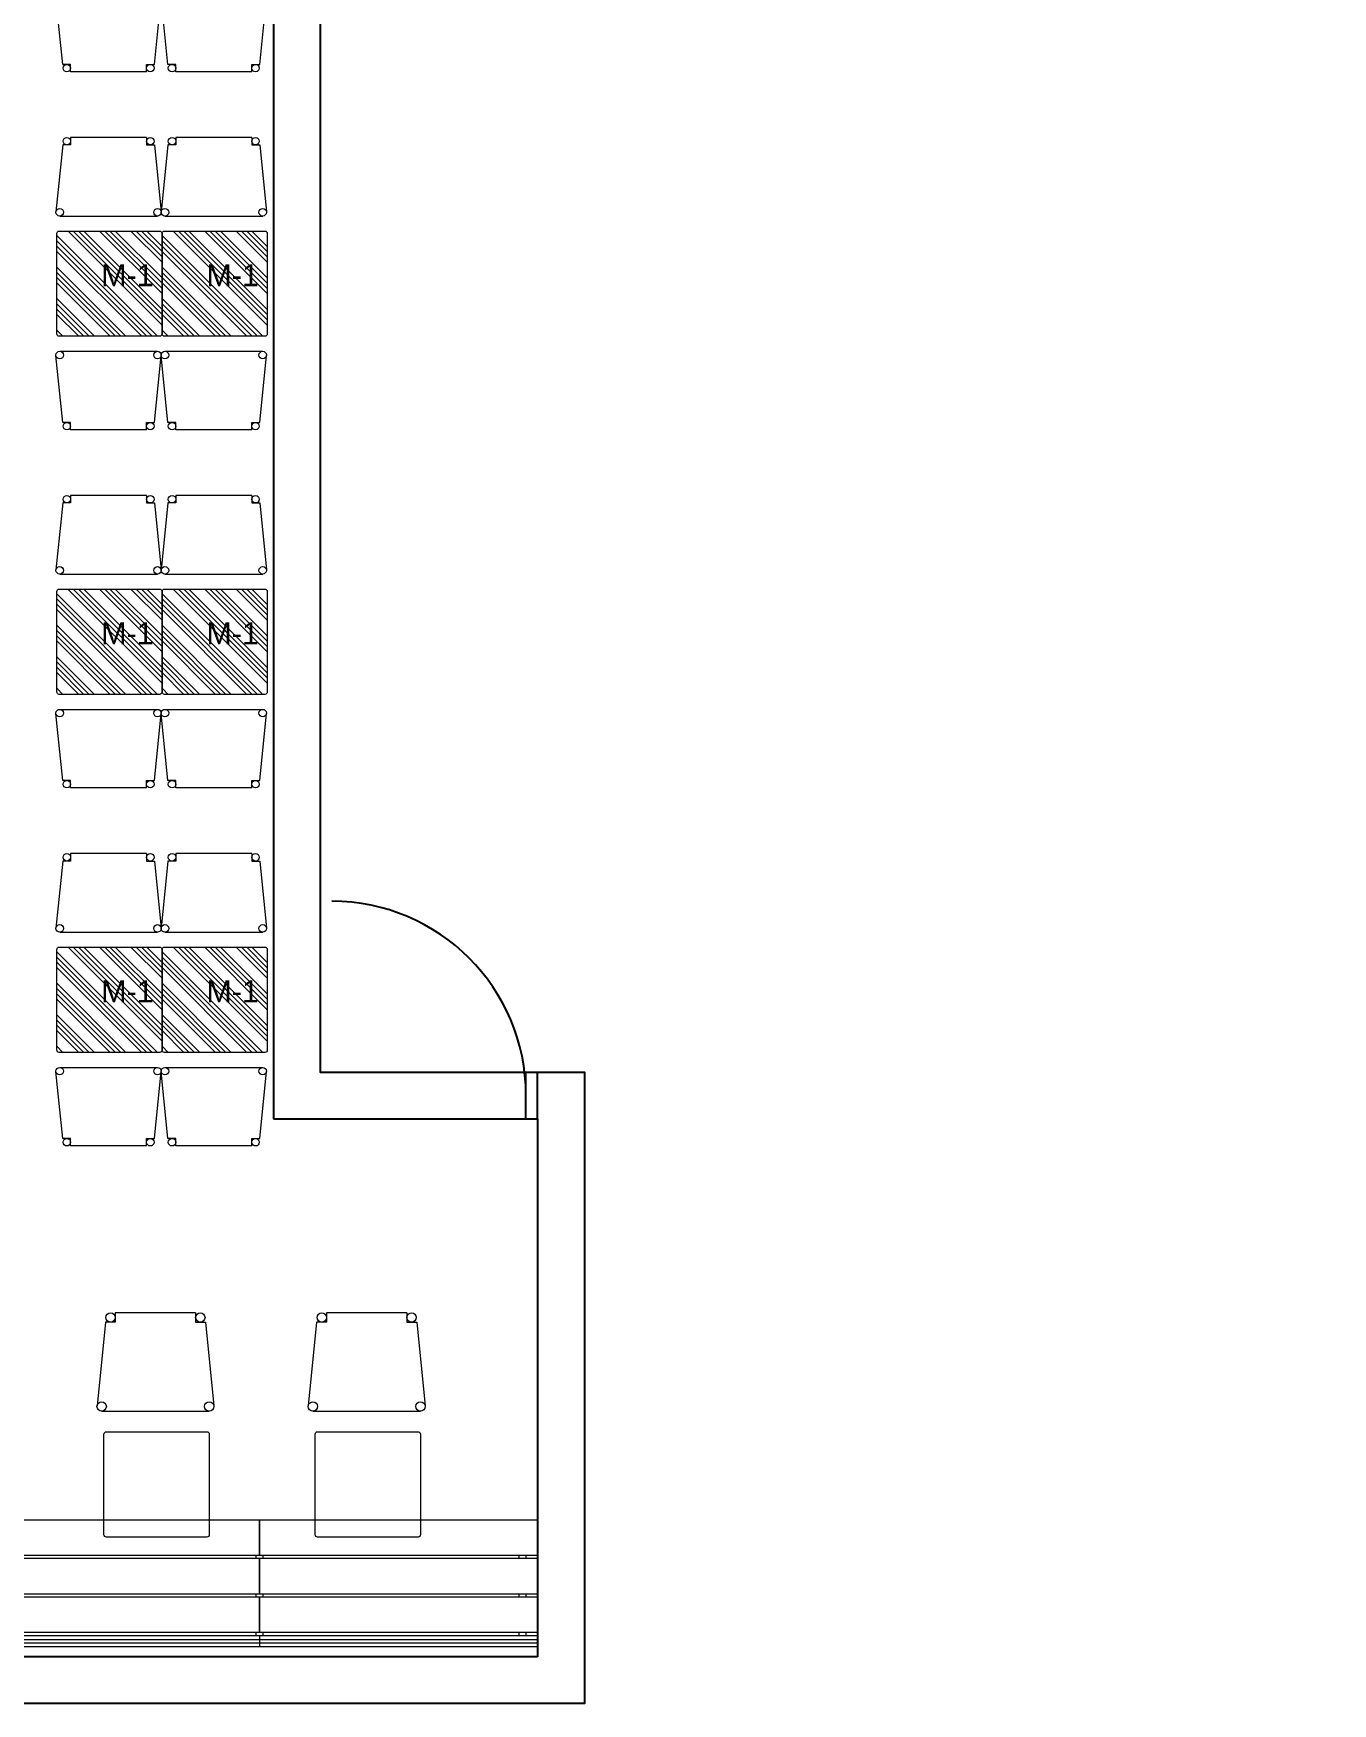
# Model space of a CAD drawing. Header units: centimetres. Extents: x 129282 to 136766, y 26190 to 28185.
# Drawn here: x 129893 to 130449, y 26190 to 26904 of the extents above; entities that cross this region are included whole.
import ezdxf

# ---------------------------------------------------------------- set-up
doc = ezdxf.new("R2010")
doc.units = ezdxf.units.CM
doc.header["$LTSCALE"] = 10
doc.header["$MEASUREMENT"] = 0
doc.layers.add('ARK_AHŞAP', color=45, linetype='Continuous', lineweight=15)
doc.layers.add('ARK_METAL', color=252, linetype='Continuous', lineweight=15)
for name, color, linetype in [('CG TASARIM LOGO', 7, 'Continuous'), ('LP-DIMENSION_INT_100', 51, 'Continuous'), ('SD-YAZI', 233, 'Continuous')]:
    doc.layers.add(name, color=color, linetype=linetype)
doc.styles.get("Standard").update_dxf_attribs({"font": 'arial.ttf'})

msp = doc.modelspace()

# ---------------------------------------------------------------- hatches: boundary and pattern name
at = {"layer": 'ARK_METAL'}
h = msp.add_hatch(dxfattribs=at)
h.set_pattern_fill('ANSI34', color=256, scale=0.5, angle=450)
h.set_pattern_definition([(135, (97492.438, -191138.475), (-6.7351921, -6.7351921), []), (135, (97492.438, -191136.23), (-6.7351921, -6.7351921), []), (135, (97492.438, -191133.985), (-6.7351921, -6.7351921), []), (135, (97492.438, -191131.74), (-6.7351921, -6.7351921), [])])
h.paths.add_polyline_path([(129948.53, 26775.71), (129948.53, 26818.71, 0.414214), (129947.53, 26819.71), (129904.53, 26819.71, 0.414214), (129903.53, 26818.71), (129903.53, 26775.71, 0.414214), (129904.53, 26774.71), (129947.53, 26774.71, 0.414214)])
h = msp.add_hatch(dxfattribs=at)
h.set_pattern_fill('ANSI34', color=256, scale=0.5, angle=450)
h.set_pattern_definition([(135, (97537.438, -191138.475), (-6.7351921, -6.7351921), []), (135, (97537.438, -191136.23), (-6.7351921, -6.7351921), []), (135, (97537.438, -191133.985), (-6.7351921, -6.7351921), []), (135, (97537.438, -191131.74), (-6.7351921, -6.7351921), [])])
h.paths.add_polyline_path([(129993.53, 26775.71), (129993.53, 26818.71, 0.414214), (129992.53, 26819.71), (129949.53, 26819.71, 0.414214), (129948.53, 26818.71), (129948.53, 26775.71, 0.414214), (129949.53, 26774.71), (129992.53, 26774.71, 0.414214)])
h = msp.add_hatch(dxfattribs=at)
h.set_pattern_fill('ANSI34', color=256, scale=0.5, angle=450)
h.set_pattern_definition([(135, (97492.438, -191291.541), (-6.7351921, -6.7351921), []), (135, (97492.438, -191289.296), (-6.7351921, -6.7351921), []), (135, (97492.438, -191287.051), (-6.7351921, -6.7351921), []), (135, (97492.438, -191284.805), (-6.7351921, -6.7351921), [])])
h.paths.add_polyline_path([(129948.53, 26622.65), (129948.53, 26665.65, 0.414214), (129947.53, 26666.65), (129904.53, 26666.65, 0.414214), (129903.53, 26665.65), (129903.53, 26622.65, 0.414214), (129904.53, 26621.65), (129947.53, 26621.65, 0.414214)])
h = msp.add_hatch(dxfattribs=at)
h.set_pattern_fill('ANSI34', color=256, scale=0.5, angle=450)
h.set_pattern_definition([(135, (97537.438, -191291.541), (-6.7351921, -6.7351921), []), (135, (97537.438, -191289.296), (-6.7351921, -6.7351921), []), (135, (97537.438, -191287.051), (-6.7351921, -6.7351921), []), (135, (97537.438, -191284.805), (-6.7351921, -6.7351921), [])])
h.paths.add_polyline_path([(129993.53, 26622.65), (129993.53, 26665.65, 0.414214), (129992.53, 26666.65), (129949.53, 26666.65, 0.414214), (129948.53, 26665.65), (129948.53, 26622.65, 0.414214), (129949.53, 26621.65), (129992.53, 26621.65, 0.414214)])
h = msp.add_hatch(dxfattribs=at)
h.set_pattern_fill('ANSI34', color=256, scale=0.5, angle=450)
h.set_pattern_definition([(135, (97492.438, -191444.606), (-6.7351921, -6.7351921), []), (135, (97492.438, -191442.361), (-6.7351921, -6.7351921), []), (135, (97492.438, -191440.116), (-6.7351921, -6.7351921), []), (135, (97492.438, -191437.871), (-6.7351921, -6.7351921), [])])
h.paths.add_polyline_path([(129948.53, 26469.58), (129948.53, 26512.58, 0.414214), (129947.53, 26513.58), (129904.53, 26513.58, 0.414214), (129903.53, 26512.58), (129903.53, 26469.58, 0.414214), (129904.53, 26468.58), (129947.53, 26468.58, 0.414214)])
h = msp.add_hatch(dxfattribs=at)
h.set_pattern_fill('ANSI34', color=256, scale=0.5, angle=450)
h.set_pattern_definition([(135, (97537.438, -191444.606), (-6.7351921, -6.7351921), []), (135, (97537.438, -191442.361), (-6.7351921, -6.7351921), []), (135, (97537.438, -191440.116), (-6.7351921, -6.7351921), []), (135, (97537.438, -191437.871), (-6.7351921, -6.7351921), [])])
h.paths.add_polyline_path([(129993.53, 26469.58), (129993.53, 26512.58, 0.414214), (129992.53, 26513.58), (129949.53, 26513.58, 0.414214), (129948.53, 26512.58), (129948.53, 26469.58, 0.414214), (129949.53, 26468.58), (129992.53, 26468.58, 0.414214)])

# ---------------------------------------------------------------- linework, layer by layer
at = {"layer": 'ARK_AHŞAP'}
for p, q in [((130109.17, 26268.67), (129870.17, 26268.67)), ((129990.17, 26253.67), (129990.17, 26268.67)), ((129990.17, 26268.67), (129990.17, 26253.67)), ((130109.17, 26253.67), (130109.17, 26268.67)), ((129870.17, 26253.67), (130109.17, 26253.67)), ((130109.17, 26252.17), (129870.17, 26252.17)), ((129990.17, 26237.17), (129990.17, 26252.17)), ((129990.17, 26252.17), (129990.17, 26237.17)), ((130109.17, 26237.17), (130109.17, 26252.17)), ((129870.17, 26237.17), (130109.17, 26237.17)), ((130109.17, 26235.67), (129870.17, 26235.67)), ((129990.17, 26220.67), (129990.17, 26235.67)), ((129990.17, 26235.67), (129990.17, 26220.67)), ((130109.17, 26220.67), (130109.17, 26235.67)), ((129870.17, 26220.67), (130109.17, 26220.67)), ((129990.17, 26219.16), (129990.17, 26214.58)), ((129765.17, 26217.63), (130109.17, 26217.63)), ((129765.17, 26216.11), (130109.17, 26216.11)), ((129765.17, 26214.58), (130109.17, 26214.58))]:
    msp.add_line(p, q, dxfattribs=at)
at = {"layer": 'ARK_AHŞAP', "elevation": 0}
for points in [[(129923.69, 26262.4), (129923.69, 26305.4, -0.414214), (129924.69, 26306.4), (129967.69, 26306.4, -0.414214), (129968.69, 26305.4), (129968.69, 26262.4, -0.414214), (129967.69, 26261.4), (129924.69, 26261.4, -0.414214)], [(130014.03, 26262.4), (130014.03, 26305.4, -0.414214), (130015.03, 26306.4), (130058.03, 26306.4, -0.414214), (130059.03, 26305.4), (130059.03, 26262.4, -0.414214), (130058.03, 26261.4), (130015.03, 26261.4, -0.414214)]]:
    msp.add_lwpolyline(points, format="xyb", close=True, dxfattribs=at)
at = {"layer": 'ARK_AHŞAP'}
msp.add_lwpolyline([(129765.17, 26210.2), (130109.17, 26210.2), (130109.17, 26219.16), (129765.17, 26219.16)], dxfattribs=at)
for centre, radius in [((129907.8, 26889.36), 1.6), ((129943.51, 26889.36), 1.6), ((129952.8, 26889.36), 1.6), ((129988.51, 26889.36), 1.6), ((129907.8, 26858.13), 1.6), ((129943.51, 26858.13), 1.6), ((129952.8, 26858.13), 1.6), ((129988.51, 26858.13), 1.6), ((129904.76, 26827.73), 1.6), ((129946.56, 26827.73), 1.6), ((129949.76, 26827.73), 1.6), ((129991.56, 26827.73), 1.6), ((129904.76, 26766.7), 1.6), ((129946.56, 26766.7), 1.6), ((129949.76, 26766.7), 1.6), ((129991.56, 26766.7), 1.6), ((129907.8, 26736.3), 1.6), ((129943.51, 26736.3), 1.6), ((129952.8, 26736.3), 1.6), ((129988.51, 26736.3), 1.6), ((129907.8, 26705.06), 1.6), ((129943.51, 26705.06), 1.6), ((129952.8, 26705.06), 1.6), ((129988.51, 26705.06), 1.6), ((129904.76, 26674.66), 1.6), ((129946.56, 26674.66), 1.6), ((129949.76, 26674.66), 1.6), ((129991.56, 26674.66), 1.6), ((129904.76, 26613.63), 1.6), ((129946.56, 26613.63), 1.6), ((129949.76, 26613.63), 1.6), ((129991.56, 26613.63), 1.6), ((129907.8, 26583.23), 1.6), ((129943.51, 26583.23), 1.6), ((129952.8, 26583.23), 1.6), ((129988.51, 26583.23), 1.6), ((129907.8, 26552), 1.6), ((129943.51, 26552), 1.6), ((129952.8, 26552), 1.6), ((129988.51, 26552), 1.6), ((129904.76, 26521.6), 1.6), ((129946.56, 26521.6), 1.6), ((129949.76, 26521.6), 1.6), ((129991.56, 26521.6), 1.6), ((129904.76, 26460.57), 1.6), ((129946.56, 26460.57), 1.6), ((129949.76, 26460.57), 1.6), ((129991.56, 26460.57), 1.6), ((129907.8, 26430.17), 1.6), ((129943.51, 26430.17), 1.6), ((129952.8, 26430.17), 1.6), ((129988.51, 26430.17), 1.6), ((129926.49, 26355.25), 2), ((129964.89, 26355.25), 2), ((130016.83, 26355.25), 2), ((130055.23, 26355.25), 2), ((129922.69, 26317.25), 2), ((129968.69, 26317.25), 2), ((130013.03, 26317.25), 2), ((130059.03, 26317.25), 2)]:
    msp.add_circle(centre, radius, dxfattribs=at)
at = {"layer": 'ARK_METAL'}
for p, q in [((129906.03, 26890.96), (129903.16, 26919.6)), ((129945.28, 26890.96), (129948.15, 26919.6)), ((129951.03, 26890.96), (129948.16, 26919.6)), ((129990.28, 26890.96), (129993.15, 26919.6)), ((129909.4, 26890.96), (129906.03, 26890.96)), ((129909.4, 26887.76), (129909.4, 26890.96)), ((129941.91, 26890.96), (129945.28, 26890.96)), ((129941.91, 26887.76), (129941.91, 26890.96)), ((129954.4, 26890.96), (129951.03, 26890.96)), ((129954.4, 26887.76), (129954.4, 26890.96)), ((129986.91, 26890.96), (129990.28, 26890.96)), ((129986.91, 26887.76), (129986.91, 26890.96)), ((129923.16, 26887.76), (129909.4, 26887.76)), ((129941.91, 26887.76), (129909.4, 26887.76)), ((129968.16, 26887.76), (129954.4, 26887.76)), ((129986.91, 26887.76), (129954.4, 26887.76)), ((129906.03, 26856.53), (129903.16, 26827.89)), ((129909.4, 26856.53), (129906.03, 26856.53)), ((129923.16, 26859.73), (129909.4, 26859.73)), ((129941.91, 26859.73), (129909.4, 26859.73)), ((129909.4, 26859.73), (129909.4, 26856.53)), ((129941.91, 26859.73), (129941.91, 26856.53)), ((129941.91, 26856.53), (129945.28, 26856.53)), ((129945.28, 26856.53), (129948.15, 26827.89)), ((129951.03, 26856.53), (129948.16, 26827.89)), ((129954.4, 26856.53), (129951.03, 26856.53)), ((129968.16, 26859.73), (129954.4, 26859.73)), ((129986.91, 26859.73), (129954.4, 26859.73)), ((129954.4, 26859.73), (129954.4, 26856.53)), ((129986.91, 26859.73), (129986.91, 26856.53)), ((129986.91, 26856.53), (129990.28, 26856.53)), ((129990.28, 26856.53), (129993.15, 26827.89)), ((129904.76, 26826.13), (129946.56, 26826.13)), ((129949.76, 26826.13), (129991.56, 26826.13)), ((129904.76, 26768.3), (129946.56, 26768.3)), ((129949.76, 26768.3), (129991.56, 26768.3)), ((129906.03, 26737.9), (129903.16, 26766.54)), ((129945.28, 26737.9), (129948.15, 26766.54)), ((129951.03, 26737.9), (129948.16, 26766.54)), ((129990.28, 26737.9), (129993.15, 26766.54)), ((129909.4, 26737.9), (129906.03, 26737.9)), ((129909.4, 26734.7), (129909.4, 26737.9)), ((129923.16, 26734.7), (129909.4, 26734.7)), ((129941.91, 26734.7), (129909.4, 26734.7)), ((129941.91, 26737.9), (129945.28, 26737.9)), ((129941.91, 26734.7), (129941.91, 26737.9)), ((129954.4, 26737.9), (129951.03, 26737.9)), ((129954.4, 26734.7), (129954.4, 26737.9)), ((129968.16, 26734.7), (129954.4, 26734.7)), ((129986.91, 26734.7), (129954.4, 26734.7)), ((129986.91, 26737.9), (129990.28, 26737.9)), ((129986.91, 26734.7), (129986.91, 26737.9)), ((129906.03, 26703.46), (129903.16, 26674.82)), ((129909.4, 26703.46), (129906.03, 26703.46)), ((129923.16, 26706.66), (129909.4, 26706.66)), ((129941.91, 26706.66), (129909.4, 26706.66)), ((129909.4, 26706.66), (129909.4, 26703.46)), ((129941.91, 26706.66), (129941.91, 26703.46)), ((129941.91, 26703.46), (129945.28, 26703.46)), ((129945.28, 26703.46), (129948.15, 26674.82)), ((129951.03, 26703.46), (129948.16, 26674.82)), ((129954.4, 26703.46), (129951.03, 26703.46)), ((129968.16, 26706.66), (129954.4, 26706.66)), ((129986.91, 26706.66), (129954.4, 26706.66)), ((129954.4, 26706.66), (129954.4, 26703.46)), ((129986.91, 26706.66), (129986.91, 26703.46)), ((129986.91, 26703.46), (129990.28, 26703.46)), ((129990.28, 26703.46), (129993.15, 26674.82)), ((129904.76, 26673.06), (129946.56, 26673.06)), ((129949.76, 26673.06), (129991.56, 26673.06)), ((129906.03, 26584.83), (129903.16, 26613.47)), ((129904.76, 26615.23), (129946.56, 26615.23)), ((129945.28, 26584.83), (129948.15, 26613.47)), ((129951.03, 26584.83), (129948.16, 26613.47)), ((129949.76, 26615.23), (129991.56, 26615.23)), ((129990.28, 26584.83), (129993.15, 26613.47)), ((129909.4, 26584.83), (129906.03, 26584.83)), ((129909.4, 26581.63), (129909.4, 26584.83)), ((129941.91, 26584.83), (129945.28, 26584.83)), ((129941.91, 26581.63), (129941.91, 26584.83)), ((129954.4, 26584.83), (129951.03, 26584.83)), ((129954.4, 26581.63), (129954.4, 26584.83)), ((129986.91, 26584.83), (129990.28, 26584.83)), ((129986.91, 26581.63), (129986.91, 26584.83)), ((129923.16, 26581.63), (129909.4, 26581.63)), ((129941.91, 26581.63), (129909.4, 26581.63)), ((129968.16, 26581.63), (129954.4, 26581.63)), ((129986.91, 26581.63), (129954.4, 26581.63)), ((129923.16, 26553.6), (129909.4, 26553.6)), ((129941.91, 26553.6), (129909.4, 26553.6)), ((129909.4, 26553.6), (129909.4, 26550.4)), ((129941.91, 26553.6), (129941.91, 26550.4)), ((129968.16, 26553.6), (129954.4, 26553.6)), ((129986.91, 26553.6), (129954.4, 26553.6)), ((129954.4, 26553.6), (129954.4, 26550.4)), ((129986.91, 26553.6), (129986.91, 26550.4)), ((129906.03, 26550.4), (129903.16, 26521.76)), ((129909.4, 26550.4), (129906.03, 26550.4)), ((129941.91, 26550.4), (129945.28, 26550.4)), ((129945.28, 26550.4), (129948.15, 26521.76)), ((129951.03, 26550.4), (129948.16, 26521.76)), ((129954.4, 26550.4), (129951.03, 26550.4)), ((129986.91, 26550.4), (129990.28, 26550.4)), ((129990.28, 26550.4), (129993.15, 26521.76)), ((129904.76, 26520), (129946.56, 26520)), ((129949.76, 26520), (129991.56, 26520)), ((129904.76, 26462.17), (129946.56, 26462.17)), ((129949.76, 26462.17), (129991.56, 26462.17)), ((129906.03, 26431.77), (129903.16, 26460.41)), ((129945.28, 26431.77), (129948.15, 26460.41)), ((129951.03, 26431.77), (129948.16, 26460.41)), ((129990.28, 26431.77), (129993.15, 26460.41)), ((129909.4, 26431.77), (129906.03, 26431.77)), ((129909.4, 26428.57), (129909.4, 26431.77)), ((129923.16, 26428.57), (129909.4, 26428.57)), ((129941.91, 26428.57), (129909.4, 26428.57)), ((129941.91, 26431.77), (129945.28, 26431.77)), ((129941.91, 26428.57), (129941.91, 26431.77)), ((129954.4, 26431.77), (129951.03, 26431.77)), ((129954.4, 26428.57), (129954.4, 26431.77)), ((129968.16, 26428.57), (129954.4, 26428.57)), ((129986.91, 26428.57), (129954.4, 26428.57)), ((129986.91, 26431.77), (129990.28, 26431.77)), ((129986.91, 26428.57), (129986.91, 26431.77)), ((129945.69, 26357.25), (129928.49, 26357.25)), ((129962.89, 26357.25), (129928.49, 26357.25)), ((129928.49, 26357.25), (129928.49, 26353.25)), ((129962.89, 26357.25), (129962.89, 26353.25)), ((130036.03, 26357.25), (130018.83, 26357.25)), ((130053.23, 26357.25), (130018.83, 26357.25)), ((130018.83, 26357.25), (130018.83, 26353.25)), ((130053.23, 26357.25), (130053.23, 26353.25)), ((129924.29, 26353.25), (129920.7, 26317.45)), ((129928.49, 26353.25), (129924.29, 26353.25)), ((129962.89, 26353.25), (129967.09, 26353.25)), ((129967.09, 26353.25), (129970.68, 26317.45)), ((130014.63, 26353.25), (130011.04, 26317.45)), ((130018.83, 26353.25), (130014.63, 26353.25)), ((130053.23, 26353.25), (130057.43, 26353.25)), ((130057.43, 26353.25), (130061.02, 26317.45)), ((129922.69, 26315.25), (129968.69, 26315.25)), ((130013.03, 26315.25), (130059.03, 26315.25)), ((129988.67, 26253.67), (129988.67, 26252.17)), ((129991.67, 26253.67), (129991.67, 26252.17)), ((130101.17, 26253.67), (130101.17, 26252.17)), ((130104.17, 26253.67), (130104.17, 26252.17)), ((129988.67, 26237.17), (129988.67, 26235.67)), ((129991.67, 26237.17), (129991.67, 26235.67)), ((130101.17, 26237.17), (130101.17, 26235.67)), ((130104.17, 26237.17), (130104.17, 26235.67)), ((129988.67, 26220.67), (129988.67, 26219.17)), ((129991.67, 26220.67), (129991.67, 26219.17)), ((130101.17, 26220.67), (130101.17, 26219.17)), ((130104.17, 26220.67), (130104.17, 26219.17))]:
    msp.add_line(p, q, dxfattribs=at)
for points in [[(129947.53, 26774.71), (129904.53, 26774.71, -0.414214), (129903.53, 26775.71), (129903.53, 26818.71, -0.414214), (129904.53, 26819.71), (129947.53, 26819.71, -0.414214), (129948.53, 26818.71), (129948.53, 26775.71, -0.414214)], [(129992.53, 26774.71), (129949.53, 26774.71, -0.414214), (129948.53, 26775.71), (129948.53, 26818.71, -0.414214), (129949.53, 26819.71), (129992.53, 26819.71, -0.414214), (129993.53, 26818.71), (129993.53, 26775.71, -0.414214)], [(129947.53, 26621.65), (129904.53, 26621.65, -0.414214), (129903.53, 26622.65), (129903.53, 26665.65, -0.414214), (129904.53, 26666.65), (129947.53, 26666.65, -0.414214), (129948.53, 26665.65), (129948.53, 26622.65, -0.414214)], [(129992.53, 26621.65), (129949.53, 26621.65, -0.414214), (129948.53, 26622.65), (129948.53, 26665.65, -0.414214), (129949.53, 26666.65), (129992.53, 26666.65, -0.414214), (129993.53, 26665.65), (129993.53, 26622.65, -0.414214)], [(129947.53, 26468.58), (129904.53, 26468.58, -0.414214), (129903.53, 26469.58), (129903.53, 26512.58, -0.414214), (129904.53, 26513.58), (129947.53, 26513.58, -0.414214), (129948.53, 26512.58), (129948.53, 26469.58, -0.414214)], [(129992.53, 26468.58), (129949.53, 26468.58, -0.414214), (129948.53, 26469.58), (129948.53, 26512.58, -0.414214), (129949.53, 26513.58), (129992.53, 26513.58, -0.414214), (129993.53, 26512.58), (129993.53, 26469.58, -0.414214)]]:
    msp.add_lwpolyline(points, format="xyb", close=True, dxfattribs=at)
at = {"layer": 'CG TASARIM LOGO'}
msp.add_line((129996.17, 26994.2), (129996.17, 26440.2), dxfattribs=at)
msp.add_lwpolyline([(130360.17, 27812.2), (130360.17, 28182.2), (130380.17, 28182.2), (130380.17, 27766.2), (130449.17, 27766.2), (130449.17, 27391.2), (130402.17, 27391.2), (130402.17, 27275.2), (130432.17, 27275.2), (130432.17, 27040.2), (130357.17, 27040.2), (130357.17, 26954.2), (130048.17, 26954.2), (130016.17, 26954.2), (130016.17, 26460.2), (130129.17, 26460.2), (130129.17, 26190.2), (129520.17, 26190.2), (129520.17, 26268.2), (129540.17, 26268.2)], dxfattribs=at)
at = {"layer": 'LP-DIMENSION_INT_100', "color": 2}
for p, q in [((129996.17, 26440.2), (130109.17, 26440.2)), ((130109.17, 26440.2), (130109.17, 26210.2)), ((130109.17, 26210.2), (129540.17, 26210.2))]:
    msp.add_line(p, q, dxfattribs=at)
for points in [[(130104.17, 26440.2), (130104.17, 26460.2)], [(130109.17, 26440.2), (130109.17, 26460.2)]]:
    msp.add_lwpolyline(points, dxfattribs=at)
msp.add_arc((130021.17, 26450.2), 83, 0, 90, dxfattribs=at)

# ---------------------------------------------------------------- texts
at = {"layer": 'SD-YAZI', "color": 2, "char_height": 9.36, "attachment_point": 7}
for insert in [(129922.46, 26796.14), (129967.46, 26796.14), (129922.46, 26643.08), (129967.46, 26643.08), (129922.46, 26490.01), (129967.46, 26490.01)]:
    msp.add_mtext_dynamic_manual_height_columns('M-1', width=1669.2448, gutter_width=60, heights=[0], dxfattribs=dict(at, insert=insert))

doc.saveas('drawing.dxf')
